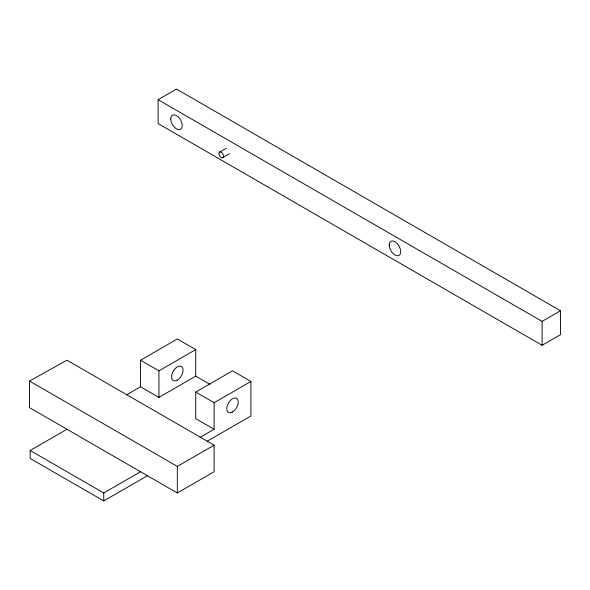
<?xml version="1.0" encoding="UTF-8"?>
<svg xmlns="http://www.w3.org/2000/svg" width="590" height="590" viewBox="0 0 590 590"><rect width="100%" height="100%" fill="white"/><g stroke="black" fill="none" stroke-linecap="round" stroke-linejoin="round"><path stroke-width="0.89" d="M158.105 99.688L176.499 89.068L560.5 310.76L560.5 334.663L542.107 345.283L158.105 123.583L158.105 99.688L542.107 321.388L560.5 310.76M219.215 152.382L226.317 148.274M222.356 157.818A3.252 1.881 60 0 0 222.356 153.223A3.252 1.881 60 0 0 218.905 153.525A3.252 1.881 60 0 0 222.356 157.818L229.458 153.717M140.538 386.767L140.538 360.217L177.332 338.977L195.725 349.597L195.725 376.147L158.939 397.387L140.538 386.767L126.452 394.902M140.538 360.217L158.939 370.837L195.725 349.597M147.5 475.68L103.752 500.932L30.171 458.452L30.171 450.487L66.958 429.247M250.912 381.457L214.118 402.697L214.118 429.247L195.725 418.627L195.725 392.077L232.519 370.837L250.912 381.457L250.912 415.972L207.164 441.231M30.171 450.487L103.752 492.967L140.538 471.735M200.032 437.382L214.118 429.247M29.5 381.059L177.332 466.402L214.118 445.17L214.118 471.735L177.332 492.975L29.5 407.624L29.5 381.059L66.958 360.202L214.118 445.17M195.725 376.147L209.819 384.282M195.725 392.077L214.118 402.697M542.107 321.388L542.107 345.283M177.332 466.402L177.332 492.975M158.939 370.837L158.939 397.387M103.752 492.967L103.752 500.932M232.519 411.99A8.127 4.691 -60 0 0 237.497 399.157A8.127 4.691 -60 0 0 227.541 404.91A8.127 4.691 -60 0 0 232.519 411.99M177.332 380.13A8.127 4.691 -60 0 0 182.31 367.297A8.127 4.691 -60 0 0 172.354 373.05A8.127 4.691 -60 0 0 177.332 380.13M389.194 245.049A8.127 4.691 60 0 0 397.815 255.78A8.127 4.691 60 0 0 397.815 244.282A8.127 4.691 60 0 0 389.194 245.049M170.753 118.937A8.127 4.691 60 0 0 179.375 129.66A8.127 4.691 60 0 0 179.375 118.162A8.127 4.691 60 0 0 170.753 118.937"/></g></svg>
